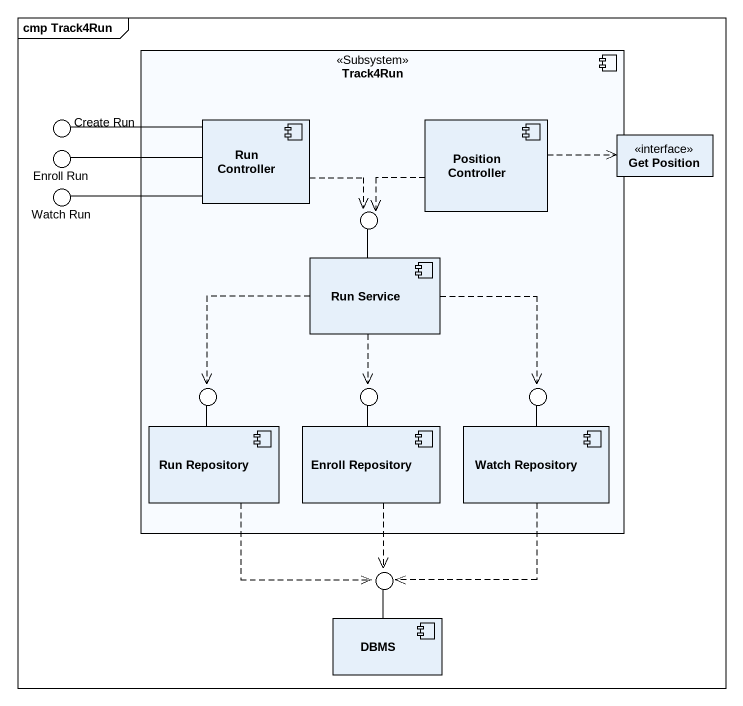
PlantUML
@startuml
mainframe cmp Track4Run
allowmixing
hide circle
hide empty members
component Track4Run <<Subsystem>> {
  component "Run Controller" as Run_Controller
  component "Position Controller" as Position_Controller
  component "Run Service" as Run_Service
  component "Run Repository" as Run_Repository
  component "Enroll Repository" as Enroll_Repository
  component "Watch Repository" as Watch_Repository
}
() "Create Run" as Create_Run
interface "Get Position" as Get_Position
() "Enroll Run" as Enroll_Run
() "Watch Run" as Watch_Run
() " " as lollipop1
() " " as lollipop2
() " " as lollipop3
() " " as lollipop4
() " " as lollipop5
component DBMS
Track4Run -up- lollipop1
Track4Run -left- lollipop2
Track4Run -- lollipop3
Track4Run -- lollipop4
Run_Controller -left- Create_Run
Run_Controller -left- Enroll_Run
Run_Controller -left- Watch_Run
Run_Controller .right.> lollipop1
Position_Controller .right.> Get_Position
Position_Controller .left.> lollipop1
Run_Service -up- lollipop1
Run_Service ..> lollipop2
Run_Service ..> lollipop3
Run_Service ..> lollipop4
Run_Repository -up- lollipop2
Run_Repository ..> lollipop5
Enroll_Repository -up- lollipop3
Enroll_Repository ..> lollipop5
Watch_Repository -up- lollipop4
Watch_Repository ..> lollipop5
DBMS -up- lollipop5
@enduml
